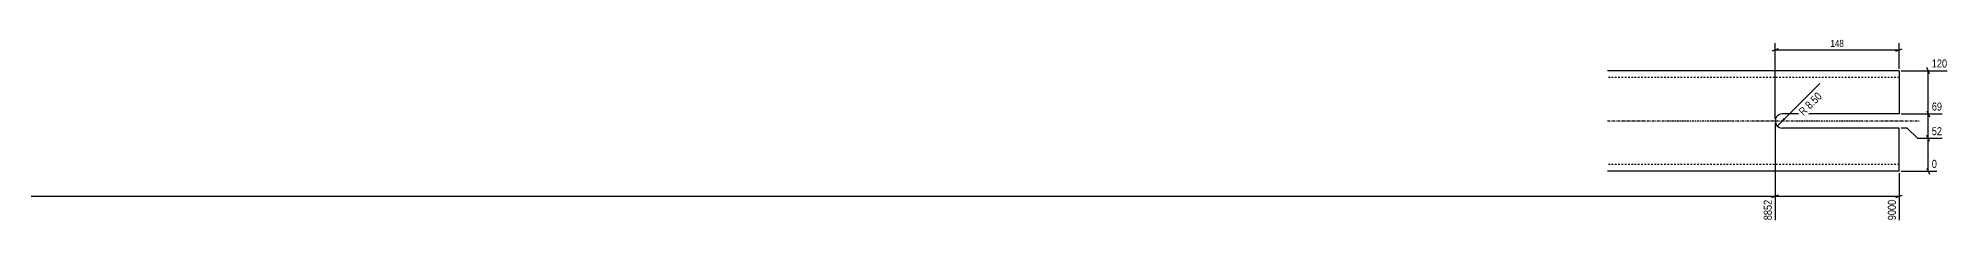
# Model space of a CAD drawing. Header units: millimetres. Extents: x 105 to 24312, y 5 to 225.
# Drawn here: x 22033 to 24312, y 5 to 225 of the extents above; entities that cross this region are included whole.
import ezdxf

# ---------------------------------------------------------------- set-up
doc = ezdxf.new("R2010")
doc.units = ezdxf.units.MM
doc.linetypes.add('DXK_LINE_DOT2', pattern=[3.9198, 1.9599, -1.9599])
doc.linetypes.add('DXK_LINE_DOT3', pattern=[5.9187, 2.979, -0.9799, 0.9799, -0.9799])
doc.layers.add('MÅLSÆTNING', color=7, linetype='Continuous')
doc.layers.add('STÅL', color=7, linetype='Continuous')
doc.styles.add('Arial Narrow', font='ARIALN.TTF', dxfattribs={"height": 0.2})

msp = doc.modelspace()

# ---------------------------------------------------------------- hatches: boundary and pattern name
at = {"layer": 'MÅLSÆTNING', "linetype": 'Continuous'}
msp.add_hatch(color=7, dxfattribs=at).paths.add_polyline_path([(24116.8, 128.1), (24107.1, 120.1), (24115, 129.8)])

# ---------------------------------------------------------------- linework, layer by layer
at = {"layer": 'MÅLSÆTNING', "color": 7, "linetype": 'Continuous'}
for p, q in [((24108.3, 212.5), (24100.8, 209.5)), ((24104.6, 128.6), (24104.6, 219)), ((24104.6, 211), (24252.6, 211)), ((24248.8, 209.5), (24256.3, 212.5)), ((24252.6, 188.6), (24252.6, 219)), ((24255.1, 186.1), (24309.8, 186.1)), ((24288.7, 182.4), (24285.7, 189.9)), ((24287.2, 134.6), (24287.2, 186.1)), ((24107.1, 120.1), (24157.9, 171)), ((24285.7, 138.4), (24288.7, 130.9)), ((24104.6, 123.6), (24104.6, 7.5)), ((24255.1, 134.6), (24303.7, 134.6)), ((24255.1, 134.6), (24303.7, 134.6)), ((24262.2, 117.6), (24255.1, 117.6)), ((24262.2, 117.6), (24255.1, 117.6)), ((24274.7, 105.1), (24262.2, 117.6)), ((24274.7, 105.1), (24262.2, 117.6)), ((24303.7, 105.1), (24274.7, 105.1)), ((24288.7, 101.4), (24285.7, 108.9)), ((24287.2, 66.1), (24287.2, 105.1)), ((24285.7, 69.9), (24288.7, 62.4)), ((24252.6, 63.6), (24252.6, 7.5)), ((24255.1, 66.1), (24297.6, 66.1)), ((15400.6, 36.1), (24104.6, 36.1)), ((24100.8, 34.6), (24108.3, 37.6)), ((24248.8, 34.6), (24256.3, 37.6))]:
    msp.add_line(p, q, dxfattribs=at)
msp.add_arc((24113.1, 126.1), 8.5, 180, 270, dxfattribs=at)
at = {"layer": 'STÅL', "color": 2, "linetype": 'Continuous'}
for p, q in [((24252.6, 186.1), (23904.6, 186.1)), ((24252.6, 186.1), (24252.6, 166.1)), ((24252.6, 166.1), (24252.6, 134.6)), ((24113.1, 134.6), (24109.8, 134)), ((24109.8, 118.3), (24113.1, 117.6)), ((24252.6, 134.6), (24113.1, 134.6)), ((24252.6, 117.6), (24113.1, 117.6)), ((24252.6, 66.1), (24252.6, 117.6)), ((24252.6, 66.1), (23904.6, 66.1))]:
    msp.add_line(p, q, dxfattribs=at)
at = {"layer": 'STÅL', "color": 7, "linetype": 'DXK_LINE_DOT2'}
for p, q in [((24252.6, 184.6), (24252.6, 166.1)), ((24252.6, 178.1), (23904.6, 178.1)), ((24252.6, 74.1), (23904.6, 74.1))]:
    msp.add_line(p, q, dxfattribs=at)
at = {"layer": 'STÅL', "color": 7, "linetype": 'DXK_LINE_DOT3'}
msp.add_line((23904.6, 126.1), (24277.6, 126.1), dxfattribs=at)
at = {"layer": 'STÅL', "color": 2, "linetype": 'Continuous'}
msp.add_arc((24113.1, 126.1), 8.5, 112.5, 247.5, dxfattribs=at)

# ---------------------------------------------------------------- next in the draw order: wipeouts: each hides what was drawn before it
at = {"color": 0}
for points in [[(24188.3, 212.9), (24188.3, 225.2), (24168.8, 225.2), (24168.8, 212.9)], [(24164.2, 154.7), (24154.3, 164.6), (24128.6, 139), (24138.5, 129.1)]]:
    msp.add_wipeout(points, dxfattribs=at).dxf.layer = 'MÅLSÆTNING'
at = {"color": 0, "linetype": 'Continuous'}
for points in [[(24311.8, 188.1), (24311.8, 202.1), (24289.5, 202.1), (24289.5, 188.1)], [(24305.7, 107.1), (24305.7, 121.1), (24289.5, 121.1), (24289.5, 107.1)], [(24299.6, 68.1), (24299.6, 82.1), (24289.5, 82.1), (24289.5, 68.1)], [(24102.6, 33.9), (24088.6, 33.9), (24088.6, 5.5), (24102.6, 5.5)]]:
    msp.add_wipeout(points, dxfattribs=at).dxf.layer = 'MÅLSÆTNING'

# ---------------------------------------------------------------- next in the draw order: linework, layer by layer
at = {"layer": 'MÅLSÆTNING', "color": 7, "linetype": 'Continuous'}
for p, q in [((24285.7, 138.4), (24288.7, 130.9)), ((24104.6, 123.6), (24104.6, 7.5)), ((24287.2, 105.1), (24287.2, 134.6)), ((24303.7, 105.1), (24274.7, 105.1)), ((24288.7, 101.4), (24285.7, 108.9)), ((24108.3, 37.6), (24100.8, 34.6)), ((24104.6, 36.1), (24252.6, 36.1))]:
    msp.add_line(p, q, dxfattribs=at)

# ---------------------------------------------------------------- next in the draw order: texts
at = {"layer": 'MÅLSÆTNING', "color": 3, "style": 'Arial Narrow'}
msp.add_text('148', height=8.35, dxfattribs=at).set_placement((24170.6, 214.7))
at = {"layer": 'MÅLSÆTNING', "color": 3, "linetype": 'Continuous', "style": 'Arial Narrow'}
for s, p in [('120', (24291.5, 190.1)), ('52', (24291.5, 109.1)), ('0', (24291.5, 70.1))]:
    msp.add_text(s, height=9.54, dxfattribs=at).set_placement(p)
at = {"layer": 'MÅLSÆTNING', "color": 3, "style": 'Arial Narrow'}
msp.add_text('R 8.50', height=9.54, rotation=45.0001, dxfattribs=at).set_placement((24138.5, 131.9))
at = {"layer": 'MÅLSÆTNING', "color": 3, "linetype": 'Continuous', "style": 'Arial Narrow'}
msp.add_text('8852', height=9.54, rotation=90.0002, dxfattribs=at).set_placement((24100.6, 7.5))

# ---------------------------------------------------------------- next in the draw order: wipeouts: each hides what was drawn before it
at = {"color": 0, "linetype": 'Continuous'}
for points in [[(24305.7, 136.6), (24305.7, 150.6), (24289.5, 150.6), (24289.5, 136.6)], [(24250.6, 33.9), (24236.6, 33.9), (24236.6, 5.5), (24250.6, 5.5)]]:
    msp.add_wipeout(points, dxfattribs=at).dxf.layer = 'MÅLSÆTNING'

# ---------------------------------------------------------------- next in the draw order: texts
at = {"layer": 'MÅLSÆTNING', "color": 3, "linetype": 'Continuous', "style": 'Arial Narrow'}
msp.add_text('69', height=9.54, dxfattribs=at).set_placement((24291.5, 138.6))
msp.add_text('9000', height=9.54, rotation=90.0002, dxfattribs=at).set_placement((24248.6, 7.5))

doc.saveas('drawing.dxf')
